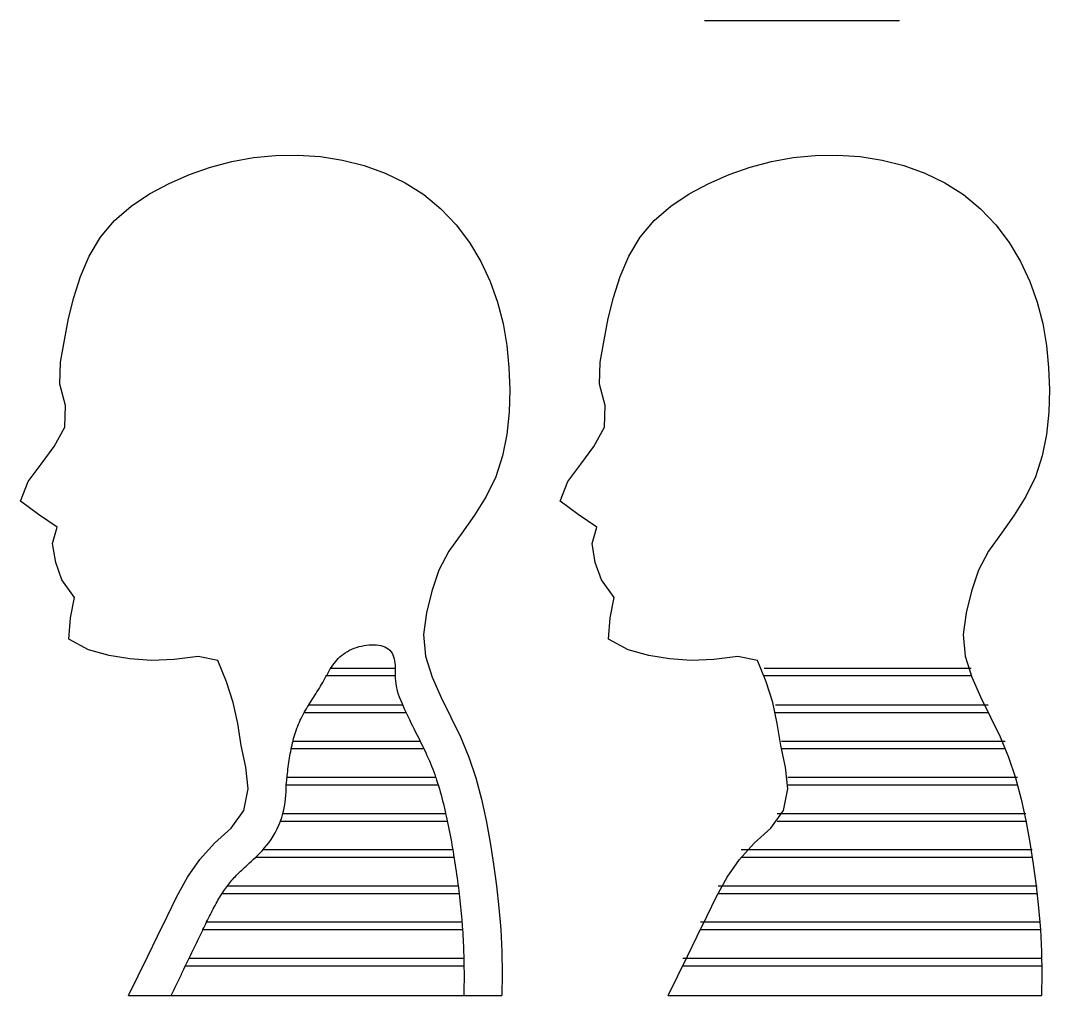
# Model space of a CAD drawing. Extents: x -1557 to 1557, y -795 to 795.
# Drawn here: x 350 to 890, y -727 to -215 of the extents above; entities that cross this region are included whole.
import ezdxf

# ---------------------------------------------------------------- set-up
doc = ezdxf.new("R2010")
doc.units = 0
doc.header["$MEASUREMENT"] = 0
doc.layers.get('0').update_dxf_attribs({"linetype": 'CONTINUOUS'})

msp = doc.modelspace()

# ---------------------------------------------------------------- linework, layer by layer
for p, q in [((709.04, -215.3), (811.38, -215.3)), ((472.25, -287.23), (483.84, -286.1)), ((483.84, -286.1), (495.55, -285.92)), ((495.55, -285.92), (507.31, -286.73)), ((755.56, -287.23), (767.16, -286.1)), ((767.16, -286.1), (778.87, -285.92)), ((778.87, -285.92), (790.62, -286.73)), ((449.6, -292.24), (460.82, -289.28)), ((460.82, -289.28), (472.25, -287.23)), ((507.31, -286.73), (518.97, -288.55)), ((518.97, -288.55), (530.39, -291.41)), ((530.39, -291.41), (541.41, -295.37)), ((732.92, -292.24), (744.14, -289.28)), ((744.14, -289.28), (755.56, -287.23)), ((790.62, -286.73), (802.29, -288.55)), ((802.29, -288.55), (813.7, -291.41)), ((813.7, -291.41), (824.72, -295.37)), ((427.96, -300.75), (438.64, -296.07)), ((438.64, -296.07), (449.6, -292.24)), ((541.41, -295.37), (551.88, -300.44)), ((711.28, -300.75), (721.95, -296.07)), ((721.95, -296.07), (732.92, -292.24)), ((824.72, -295.37), (835.19, -300.44)), ((417.65, -306.27), (427.96, -300.75)), ((551.88, -300.44), (561.64, -306.67)), ((700.96, -306.27), (711.28, -300.75)), ((835.19, -300.44), (844.95, -306.67)), ((407.93, -312.71), (417.65, -306.27)), ((561.64, -306.67), (570.56, -314.07)), ((691.24, -312.71), (700.96, -306.27)), ((844.95, -306.67), (853.87, -314.07)), ((399.19, -320.25), (407.93, -312.71)), ((682.5, -320.25), (691.24, -312.71)), ((570.56, -314.07), (578.55, -322.51)), ((853.87, -314.07), (861.86, -322.51)), ((391.81, -329.05), (399.19, -320.25)), ((578.55, -322.51), (585.57, -331.82)), ((675.12, -329.05), (682.5, -320.25)), ((861.86, -322.51), (868.88, -331.82)), ((385.93, -339.01), (391.81, -329.05)), ((669.24, -339.01), (675.12, -329.05)), ((585.57, -331.82), (591.56, -341.8)), ((868.88, -331.82), (874.88, -341.8)), ((381.34, -349.67), (385.93, -339.01)), ((664.66, -349.67), (669.24, -339.01)), ((591.56, -341.8), (596.48, -352.29)), ((874.88, -341.8), (879.79, -352.29)), ((377.84, -360.62), (381.34, -349.67)), ((661.15, -360.62), (664.66, -349.67)), ((596.48, -352.29), (600.34, -363.17)), ((879.79, -352.29), (883.65, -363.17)), ((375.13, -371.77), (377.84, -360.62)), ((658.44, -371.77), (661.15, -360.62)), ((600.34, -363.17), (603.22, -374.36)), ((883.65, -363.17), (886.53, -374.36)), ((372.91, -383.12), (375.13, -371.77)), ((656.22, -383.12), (658.44, -371.77)), ((603.22, -374.36), (605.19, -385.8)), ((886.53, -374.36), (888.5, -385.8)), ((370.94, -394.67), (372.91, -383.12)), ((654.25, -394.67), (656.22, -383.12)), ((605.19, -385.8), (606.34, -397.41)), ((888.5, -385.8), (889.65, -397.41)), ((370.5, -406.2), (370.94, -394.67)), ((606.34, -397.41), (606.74, -409.14)), ((653.81, -406.2), (654.25, -394.67)), ((889.65, -397.41), (890.06, -409.14)), ((373.55, -417.39), (370.5, -406.2)), ((606.74, -409.14), (606.42, -420.89)), ((656.86, -417.39), (653.81, -406.2)), ((890.06, -409.14), (889.73, -420.89)), ((373.11, -428.65), (373.55, -417.39)), ((606.42, -420.89), (605.21, -432.51)), ((656.42, -428.65), (656.86, -417.39)), ((889.73, -420.89), (888.52, -432.51)), ((367.6, -438.82), (373.11, -428.65)), ((650.92, -438.82), (656.42, -428.65)), ((605.21, -432.51), (602.93, -443.84)), ((888.52, -432.51), (886.24, -443.84)), ((360.74, -448.12), (367.6, -438.82)), ((644.05, -448.12), (650.92, -438.82)), ((353.93, -457.24), (360.74, -448.12)), ((602.93, -443.84), (599.37, -454.74)), ((637.24, -457.24), (644.05, -448.12)), ((886.24, -443.84), (882.68, -454.74)), ((349.93, -467.62), (353.93, -457.24)), ((599.37, -454.74), (594.41, -465.05)), ((633.24, -467.62), (637.24, -457.24)), ((882.68, -454.74), (877.72, -465.05)), ((359.42, -474.5), (349.93, -467.62)), ((594.41, -465.05), (588.3, -474.86)), ((642.73, -474.5), (633.24, -467.62)), ((877.72, -465.05), (871.61, -474.86)), ((369.11, -481.16), (359.42, -474.5)), ((588.3, -474.86), (581.52, -484.32)), ((652.42, -481.16), (642.73, -474.5)), ((871.61, -474.86), (864.83, -484.32)), ((366.66, -489.76), (369.11, -481.16)), ((581.52, -484.32), (574.83, -493.78)), ((649.97, -489.76), (652.42, -481.16)), ((864.83, -484.32), (858.14, -493.78)), ((368.35, -499.71), (366.66, -489.76)), ((651.66, -499.71), (649.97, -489.76)), ((574.83, -493.78), (569.46, -503.85)), ((858.14, -493.78), (852.78, -503.85)), ((371.6, -508.93), (368.35, -499.71)), ((654.91, -508.93), (651.66, -499.71)), ((569.46, -503.85), (565.86, -514.79)), ((852.78, -503.85), (849.17, -514.79)), ((378.29, -518.09), (371.6, -508.93)), ((661.6, -518.09), (654.91, -508.93)), ((376.16, -528.87), (378.29, -518.09)), ((565.86, -514.79), (563.05, -526.13)), ((659.47, -528.87), (661.6, -518.09)), ((849.17, -514.79), (846.36, -526.13)), ((375.24, -539.96), (376.16, -528.87)), ((563.05, -526.13), (561.43, -537.55)), ((658.55, -539.96), (659.47, -528.87)), ((846.36, -526.13), (844.74, -537.55)), ((385.6, -545.57), (375.24, -539.96)), ((561.43, -537.55), (562.52, -548.91)), ((668.91, -545.57), (658.55, -539.96)), ((844.74, -537.55), (845.83, -548.91)), ((522.63, -545.85), (523.82, -545.29)), ((523.82, -545.29), (525.05, -544.79)), ((525.05, -544.79), (526.32, -544.34)), ((526.32, -544.34), (527.62, -543.95)), ((527.62, -543.95), (528.93, -543.62)), ((528.93, -543.62), (530.26, -543.35)), ((530.26, -543.35), (531.58, -543.14)), ((531.58, -543.14), (532.9, -543)), ((532.9, -543), (534.2, -542.93)), ((534.2, -542.93), (535.48, -542.93)), ((535.48, -542.93), (536.72, -543)), ((536.72, -543), (537.92, -543.16)), ((537.92, -543.16), (539.07, -543.38)), ((539.07, -543.38), (540.15, -543.69)), ((540.15, -543.69), (541.17, -544.08)), ((541.17, -544.08), (542.11, -544.56)), ((542.11, -544.56), (542.97, -545.12)), ((542.97, -545.12), (543.73, -545.78)), ((396.42, -548.53), (385.6, -545.57)), ((407.35, -550.42), (396.42, -548.53)), ((418.63, -551.2), (407.35, -550.42)), ((430.51, -550.77), (418.63, -551.2)), ((443.17, -549.07), (430.51, -550.77)), ((453.57, -551.19), (443.17, -549.07)), ((515.93, -551.01), (516.72, -550.16)), ((516.72, -550.16), (517.56, -549.34)), ((517.56, -549.34), (518.45, -548.56)), ((518.45, -548.56), (519.4, -547.81)), ((519.4, -547.81), (520.41, -547.11)), ((520.41, -547.11), (521.49, -546.46)), ((521.49, -546.46), (522.63, -545.85)), ((543.73, -545.78), (544.38, -546.52)), ((544.38, -546.52), (544.94, -547.36)), ((544.94, -547.36), (545.39, -548.28)), ((545.39, -548.28), (545.76, -549.27)), ((545.76, -549.27), (546.05, -550.33)), ((546.05, -550.33), (546.28, -551.45)), ((562.52, -548.91), (566.03, -560.01)), ((679.73, -548.53), (668.91, -545.57)), ((690.66, -550.42), (679.73, -548.53)), ((701.95, -551.2), (690.66, -550.42)), ((713.82, -550.77), (701.95, -551.2)), ((726.48, -549.07), (713.82, -550.77)), ((736.88, -551.19), (726.48, -549.07)), ((845.83, -548.91), (849.34, -560.01)), ((458.08, -562.35), (453.57, -551.19)), ((511.95, -556.66), (512.54, -555.67)), ((512.54, -555.67), (513.16, -554.7)), ((512.86, -555.17), (546.62, -555.17)), ((513.16, -554.7), (513.81, -553.74)), ((513.81, -553.74), (514.48, -552.81)), ((514.48, -552.81), (515.19, -551.9)), ((515.19, -551.9), (515.93, -551.01)), ((546.28, -551.45), (546.44, -552.62)), ((546.44, -552.62), (546.55, -553.84)), ((546.55, -553.84), (546.61, -555.09)), ((546.61, -555.09), (546.62, -555.17)), ((546.62, -555.17), (546.64, -556.38)), ((741.39, -562.35), (736.88, -551.19)), ((740.37, -555.17), (849.02, -555.17)), ((508.55, -562.75), (509.11, -561.73)), ((509.11, -561.73), (509.68, -560.71)), ((509.68, -560.71), (510.23, -559.69)), ((510.23, -559.69), (510.52, -559.17)), ((510.52, -559.17), (510.8, -558.68)), ((510.52, -559.17), (546.63, -559.17)), ((510.8, -558.68), (511.37, -557.67)), ((511.37, -557.67), (511.95, -556.66)), ((546.63, -559.17), (546.62, -560.34)), ((546.62, -560.34), (546.75, -562.14)), ((546.64, -559.01), (546.63, -559.17)), ((546.64, -556.38), (546.65, -557.69)), ((546.65, -557.69), (546.64, -559.01)), ((566.03, -560.01), (570.68, -570.64)), ((740.37, -559.17), (849.02, -559.17)), ((849.34, -560.01), (853.99, -570.64)), ((461.59, -573.23), (458.08, -562.35)), ((505.54, -567.74), (506.16, -566.76)), ((506.16, -566.76), (506.77, -565.76)), ((506.77, -565.76), (507.38, -564.77)), ((507.38, -564.77), (507.97, -563.76)), ((507.97, -563.76), (508.55, -562.75)), ((546.75, -562.14), (547.16, -564.63)), ((547.16, -564.63), (547.7, -567.12)), ((547.7, -567.12), (548.2, -568.92)), ((744.91, -573.23), (741.39, -562.35)), ((502.41, -572.64), (503.04, -571.66)), ((503.04, -571.66), (503.66, -570.68)), ((503.66, -570.68), (504.29, -569.7)), ((504.29, -569.7), (504.92, -568.72)), ((504.92, -568.72), (505.54, -567.74)), ((548.2, -568.92), (548.72, -570.34)), ((548.72, -570.34), (549.33, -571.88)), ((549.33, -571.88), (550.01, -573.52)), ((570.68, -570.64), (575.78, -580.99)), ((853.99, -570.64), (859.09, -580.99)), ((463.9, -584.34), (461.59, -573.23)), ((498.87, -578.47), (499.39, -577.55)), ((499.39, -577.55), (499.98, -576.56)), ((499.98, -576.56), (500.57, -575.58)), ((500.57, -575.58), (501.18, -574.59)), ((501.18, -574.59), (501.25, -574.47)), ((501.25, -574.47), (501.79, -573.61)), ((501.25, -574.47), (550.43, -574.47)), ((501.79, -573.61), (502.41, -572.64)), ((550.01, -573.52), (550.76, -575.22)), ((550.76, -575.22), (551.56, -576.97)), ((551.56, -576.97), (552.38, -578.73)), ((747.21, -584.34), (744.91, -573.23)), ((746.17, -574.47), (857.83, -574.47)), ((496.27, -583.64), (496.74, -582.6)), ((496.74, -582.6), (497.23, -581.58)), ((497.23, -581.58), (497.74, -580.56)), ((497.74, -580.56), (498.27, -579.55)), ((498.27, -579.55), (498.83, -578.55)), ((498.83, -578.55), (498.87, -578.47)), ((498.87, -578.47), (552.26, -578.47)), ((552.38, -578.73), (553.21, -580.48)), ((553.21, -580.48), (554.05, -582.21)), ((554.05, -582.21), (554.88, -583.91)), ((575.78, -580.99), (580.81, -591.31)), ((746.17, -578.47), (857.83, -578.47)), ((859.09, -580.99), (864.13, -591.31)), ((465.79, -595.83), (463.9, -584.34)), ((494.25, -588.96), (494.62, -587.88)), ((494.62, -587.88), (495, -586.8)), ((495, -586.8), (495.4, -585.74)), ((495.4, -585.74), (495.82, -584.69)), ((495.82, -584.69), (496.27, -583.64)), ((554.88, -583.91), (555.71, -585.58)), ((555.71, -585.58), (556.53, -587.22)), ((556.53, -587.22), (557.34, -588.85)), ((749.1, -595.83), (747.21, -584.34)), ((492.7, -594.47), (492.95, -593.47)), ((492.95, -593.47), (492.98, -593.35)), ((492.95, -593.47), (559.66, -593.47)), ((492.98, -593.35), (493.27, -592.24)), ((493.27, -592.24), (493.58, -591.14)), ((493.58, -591.14), (493.91, -590.05)), ((493.91, -590.05), (494.25, -588.96)), ((557.34, -588.85), (558.14, -590.45)), ((558.14, -590.45), (558.93, -592.02)), ((558.93, -592.02), (559.66, -593.47)), ((559.66, -593.47), (559.71, -593.58)), ((559.71, -593.58), (560.46, -595.11)), ((580.81, -591.31), (585.27, -601.87)), ((749.43, -593.47), (866.85, -593.47)), ((864.13, -591.31), (868.58, -601.87)), ((468.19, -607.16), (465.79, -595.83)), ((491.52, -600.13), (491.74, -598.99)), ((491.74, -598.99), (491.96, -597.85)), ((491.96, -597.85), (492.19, -596.72)), ((492.03, -597.47), (561.61, -597.47)), ((492.19, -596.72), (492.44, -595.59)), ((492.44, -595.59), (492.7, -594.47)), ((560.46, -595.11), (561.2, -596.62)), ((561.2, -596.62), (561.91, -598.12)), ((561.91, -598.12), (562.61, -599.6)), ((751.5, -607.16), (749.1, -595.83)), ((749.43, -597.47), (866.85, -597.47)), ((490.62, -605.91), (490.78, -604.75)), ((490.78, -604.75), (490.95, -603.59)), ((490.95, -603.59), (491.13, -602.43)), ((491.13, -602.43), (491.32, -601.28)), ((491.32, -601.28), (491.52, -600.13)), ((562.61, -599.6), (563.28, -601.06)), ((563.28, -601.06), (563.93, -602.5)), ((563.93, -602.5), (564.55, -603.92)), ((564.55, -603.92), (565.14, -605.33)), ((585.27, -601.87), (588.91, -612.77)), ((868.58, -601.87), (872.22, -612.77)), ((469.37, -618.59), (468.19, -607.16)), ((490.02, -610.59), (490.16, -609.42)), ((490.16, -609.42), (490.31, -608.25)), ((490.31, -608.25), (490.46, -607.08)), ((490.46, -607.08), (490.62, -605.91)), ((565.14, -605.33), (565.71, -606.75)), ((565.71, -606.75), (566.27, -608.17)), ((566.27, -608.17), (566.81, -609.62)), ((566.81, -609.62), (567.34, -611.07)), ((752.68, -618.59), (751.5, -607.16)), ((489.36, -616.47), (489.49, -615.3)), ((489.49, -615.3), (489.62, -614.12)), ((489.62, -614.12), (489.75, -612.94)), ((489.75, -612.94), (489.8, -612.47)), ((489.8, -612.47), (489.89, -611.77)), ((489.8, -612.47), (567.83, -612.47)), ((489.89, -611.77), (490.02, -610.59)), ((567.34, -611.07), (567.83, -612.47)), ((567.83, -612.47), (567.85, -612.55)), ((567.85, -612.55), (568.35, -614.03)), ((568.35, -614.03), (568.84, -615.53)), ((568.84, -615.53), (569.31, -617.05)), ((588.91, -612.77), (591.87, -623.93)), ((752.66, -612.47), (873.28, -612.47)), ((872.22, -612.77), (875.18, -623.93)), ((467.12, -629.94), (469.37, -618.59)), ((489.23, -621.95), (489.34, -620.09)), ((489.34, -620.09), (489.38, -618.26)), ((489.36, -616.47), (569.13, -616.47)), ((489.38, -618.26), (489.36, -616.47)), ((569.31, -617.05), (569.77, -618.58)), ((569.77, -618.58), (570.22, -620.13)), ((570.22, -620.13), (570.66, -621.68)), ((750.43, -629.94), (752.68, -618.59)), ((752.66, -616.47), (873.28, -616.47)), ((488.52, -627.67), (488.83, -625.74)), ((488.83, -625.74), (489.07, -623.83)), ((489.07, -623.83), (489.23, -621.95)), ((570.66, -621.68), (571.08, -623.25)), ((571.08, -623.25), (571.49, -624.84)), ((571.49, -624.84), (571.9, -626.43)), ((571.9, -626.43), (572.29, -628.04)), ((591.87, -623.93), (594.32, -635.26)), ((875.18, -623.93), (877.63, -635.26)), ((460.46, -639.14), (467.12, -629.94)), ((487.06, -633.6), (487.64, -631.61)), ((487.64, -631.61), (488.12, -629.63)), ((487.68, -631.47), (573.09, -631.47)), ((488.12, -629.63), (488.52, -627.67)), ((572.29, -628.04), (572.67, -629.66)), ((572.67, -629.66), (573.05, -631.29)), ((573.05, -631.29), (573.09, -631.47)), ((573.09, -631.47), (573.41, -632.93)), ((743.77, -639.14), (750.43, -629.94)), ((747.07, -631.47), (877.68, -631.47)), ((485.58, -637.63), (486.38, -635.61)), ((486.38, -635.61), (487.06, -633.6)), ((486.43, -635.47), (573.96, -635.47)), ((573.41, -632.93), (573.77, -634.58)), ((573.77, -634.58), (574.12, -636.24)), ((574.12, -636.24), (574.46, -637.91)), ((594.32, -635.26), (596.43, -646.67)), ((747.07, -635.47), (877.68, -635.47)), ((877.63, -635.26), (879.74, -646.67)), ((451.82, -647.11), (460.46, -639.14)), ((482.54, -643.49), (483.63, -641.64)), ((483.63, -641.64), (484.66, -639.66)), ((484.66, -639.66), (485.58, -637.63)), ((574.46, -637.91), (574.79, -639.59)), ((574.79, -639.59), (575.12, -641.28)), ((575.12, -641.28), (575.44, -642.98)), ((735.13, -647.11), (743.77, -639.14)), ((444.01, -655.59), (451.82, -647.11)), ((479.05, -648.37), (480.24, -646.85)), ((480.24, -646.85), (481.4, -645.23)), ((481.4, -645.23), (482.54, -643.49)), ((575.44, -642.98), (575.76, -644.69)), ((575.76, -644.69), (576.07, -646.4)), ((576.07, -646.4), (576.37, -648.12)), ((576.37, -648.12), (576.67, -649.83)), ((596.43, -646.67), (598.26, -658.1)), ((727.32, -655.59), (735.13, -647.11)), ((879.74, -646.67), (881.58, -658.1)), ((473.28, -654.57), (474.39, -653.49)), ((474.39, -653.49), (475.53, -652.33)), ((475.53, -652.33), (476.69, -651.1)), ((476.69, -651.1), (477.87, -649.78)), ((477.26, -650.47), (576.79, -650.47)), ((477.87, -649.78), (479.05, -648.37)), ((576.67, -649.83), (576.79, -650.47)), ((576.79, -650.47), (576.97, -651.54)), ((576.97, -651.54), (577.26, -653.26)), ((577.26, -653.26), (577.46, -654.47)), ((728.23, -650.47), (881.02, -650.47)), ((437.49, -665), (444.01, -655.59)), ((468.33, -659.09), (469.23, -658.29)), ((469.23, -658.29), (470.17, -657.44)), ((470.17, -657.44), (471.17, -656.54)), ((471.17, -656.54), (472.2, -655.58)), ((472.2, -655.58), (473.28, -654.57)), ((473.38, -654.47), (577.46, -654.47)), ((577.46, -654.47), (577.54, -654.97)), ((577.54, -654.97), (577.81, -656.68)), ((577.81, -656.68), (578.08, -658.39)), ((578.08, -658.39), (578.34, -660.1)), ((598.26, -658.1), (599.82, -669.54)), ((720.8, -665), (727.32, -655.59)), ((728.23, -654.47), (881.02, -654.47)), ((881.58, -658.1), (883.13, -669.54)), ((462.7, -664.53), (463.33, -663.87)), ((463.33, -663.87), (463.97, -663.2)), ((463.97, -663.2), (464.63, -662.54)), ((464.63, -662.54), (465.3, -661.88)), ((465.3, -661.88), (466, -661.23)), ((466, -661.23), (466.72, -660.56)), ((466.72, -660.56), (467.49, -659.85)), ((467.49, -659.85), (468.33, -659.09)), ((578.34, -660.1), (578.6, -661.81)), ((578.6, -661.81), (578.84, -663.52)), ((578.84, -663.52), (579.09, -665.23)), ((431.92, -675.12), (437.49, -665)), ((458.17, -669.98), (458.69, -669.28)), ((458.55, -669.47), (579.65, -669.47)), ((458.69, -669.28), (459.23, -668.58)), ((459.23, -668.58), (459.77, -667.9)), ((459.77, -667.9), (460.33, -667.22)), ((460.33, -667.22), (460.9, -666.54)), ((460.9, -666.54), (461.48, -665.87)), ((461.48, -665.87), (462.08, -665.2)), ((462.08, -665.2), (462.7, -664.53)), ((579.09, -665.23), (579.32, -666.94)), ((579.32, -666.94), (579.55, -668.64)), ((579.55, -668.64), (579.65, -669.47)), ((579.65, -669.47), (579.77, -670.35)), ((599.82, -669.54), (601.07, -681)), ((715.23, -675.12), (720.8, -665)), ((716.08, -669.47), (883.6, -669.47)), ((883.13, -669.54), (884.38, -681)), ((426.83, -685.56), (431.92, -675.12)), ((454.58, -675.39), (455.08, -674.57)), ((455.08, -674.57), (455.59, -673.76)), ((455.59, -673.76), (456.1, -672.97)), ((455.77, -673.47), (580.15, -673.47)), ((456.1, -672.97), (456.61, -672.2)), ((456.61, -672.2), (457.13, -671.44)), ((457.13, -671.44), (457.65, -670.7)), ((457.65, -670.7), (458.17, -669.98)), ((579.77, -670.35), (579.98, -672.05)), ((579.98, -672.05), (580.15, -673.47)), ((580.15, -673.47), (580.18, -673.76)), ((580.18, -673.76), (580.38, -675.46)), ((710.14, -685.56), (715.23, -675.12)), ((716.08, -673.47), (883.6, -673.47)), ((451.58, -680.66), (452.08, -679.75)), ((452.08, -679.75), (452.58, -678.84)), ((452.58, -678.84), (453.07, -677.96)), ((453.07, -677.96), (453.57, -677.09)), ((453.57, -677.09), (454.07, -676.23)), ((454.07, -676.23), (454.58, -675.39)), ((580.38, -675.46), (580.57, -677.16)), ((580.57, -677.16), (580.76, -678.86)), ((580.76, -678.86), (580.93, -680.56)), ((580.93, -680.56), (581.1, -682.26)), ((421.81, -695.99), (426.83, -685.56)), ((448.61, -686.45), (449.11, -685.45)), ((449.11, -685.45), (449.61, -684.47)), ((449.61, -684.47), (450.1, -683.5)), ((450.1, -683.5), (450.59, -682.54)), ((450.59, -682.54), (451.09, -681.59)), ((451.09, -681.59), (451.58, -680.66)), ((581.1, -682.26), (581.26, -683.96)), ((581.26, -683.96), (581.41, -685.66)), ((581.41, -685.66), (581.56, -687.36)), ((601.07, -681), (601.99, -692.48)), ((705.12, -695.99), (710.14, -685.56)), ((884.38, -681), (885.3, -692.47)), ((446.11, -691.61), (446.61, -690.56)), ((446.61, -690.56), (447.12, -689.51)), ((447.12, -689.51), (447.62, -688.48)), ((447.62, -688.47), (448.12, -687.46)), ((447.62, -688.48), (447.62, -688.47)), ((447.62, -688.47), (581.65, -688.47)), ((448.12, -687.46), (448.61, -686.45)), ((581.56, -687.36), (581.65, -688.47)), ((581.65, -688.47), (581.69, -689.06)), ((581.69, -689.06), (581.82, -690.75)), ((581.82, -690.75), (581.94, -692.45)), ((706.82, -688.47), (885.3, -688.47)), ((416.77, -706.37), (421.81, -695.99)), ((443.52, -697), (444.04, -695.92)), ((444.04, -695.92), (444.56, -694.83)), ((444.56, -694.83), (445.08, -693.75)), ((445.08, -693.75), (445.6, -692.68)), ((445.6, -692.68), (445.69, -692.47)), ((445.69, -692.47), (446.11, -691.61)), ((445.69, -692.47), (581.94, -692.47)), ((581.94, -692.45), (581.94, -692.47)), ((581.94, -692.47), (582.05, -694.15)), ((582.05, -694.15), (582.15, -695.84)), ((582.15, -695.84), (582.25, -697.53)), ((601.99, -692.48), (602.54, -703.97)), ((700.08, -706.37), (705.12, -695.99)), ((706.82, -692.47), (885.3, -692.47)), ((885.3, -692.47), (885.3, -692.48)), ((885.3, -692.48), (885.85, -703.97)), ((440.92, -702.4), (441.44, -701.33)), ((441.44, -701.33), (441.96, -700.25)), ((441.96, -700.25), (442.48, -699.16)), ((442.48, -699.16), (443, -698.08)), ((443, -698.08), (443.52, -697)), ((582.25, -697.53), (582.34, -699.23)), ((582.34, -699.23), (582.41, -700.92)), ((582.41, -700.92), (582.48, -702.61)), ((411.72, -716.7), (416.77, -706.37)), ((438.32, -707.79), (438.47, -707.47)), ((438.47, -707.47), (438.84, -706.71)), ((438.47, -707.47), (582.63, -707.47)), ((438.84, -706.71), (439.36, -705.64)), ((439.36, -705.64), (439.88, -704.56)), ((439.88, -704.56), (440.4, -703.48)), ((440.4, -703.48), (440.92, -702.4)), ((582.48, -702.61), (582.54, -704.3)), ((582.54, -704.3), (582.59, -706)), ((582.59, -706), (582.63, -707.47)), ((582.63, -707.47), (582.64, -707.69)), ((602.54, -703.97), (602.72, -715.49)), ((695.03, -716.7), (700.08, -706.37)), ((697.59, -707.47), (886.01, -707.47)), ((885.85, -703.97), (886.03, -715.49)), ((435.71, -713.15), (436.23, -712.08)), ((436.23, -712.08), (436.53, -711.47)), ((436.53, -711.47), (436.75, -711.01)), ((436.53, -711.47), (582.7, -711.47)), ((436.75, -711.01), (437.27, -709.93)), ((437.27, -709.93), (437.8, -708.86)), ((437.8, -708.86), (438.32, -707.79)), ((582.64, -707.69), (582.67, -709.38)), ((582.67, -709.38), (582.69, -711.08)), ((582.69, -711.08), (582.7, -711.47)), ((582.7, -711.47), (582.71, -712.78)), ((582.71, -712.78), (582.72, -714.5)), ((697.59, -711.47), (886.01, -711.47)), ((406.67, -727.02), (411.72, -716.7)), ((433.11, -718.49), (433.63, -717.43)), ((433.63, -717.43), (434.15, -716.36)), ((434.15, -716.36), (434.67, -715.29)), ((434.67, -715.29), (435.19, -714.22)), ((435.19, -714.22), (435.71, -713.15)), ((582.72, -714.5), (582.72, -716.23)), ((582.72, -716.23), (582.72, -717.97)), ((582.72, -717.97), (582.72, -719.72)), ((602.72, -715.49), (602.66, -727.02)), ((689.98, -727.02), (695.03, -716.7)), ((886.03, -715.49), (885.97, -727.02)), ((430.5, -723.83), (431.02, -722.76)), ((431.02, -722.76), (431.54, -721.69)), ((431.54, -721.69), (432.06, -720.63)), ((432.06, -720.63), (432.59, -719.56)), ((432.59, -719.56), (433.11, -718.49)), ((582.69, -723.26), (582.68, -725.04)), ((582.7, -721.49), (582.69, -723.26)), ((582.72, -719.72), (582.7, -721.49)), ((406.67, -727.02), (428.94, -727.02)), ((428.94, -727.02), (429.46, -725.95)), ((428.94, -727.02), (602.66, -727.02)), ((429.46, -725.95), (429.98, -724.89)), ((429.98, -724.89), (430.5, -723.83)), ((582.68, -725.04), (582.66, -726.84)), ((689.98, -727.02), (885.97, -727.02))]:
    msp.add_line(p, q)

doc.saveas('drawing.dxf')
